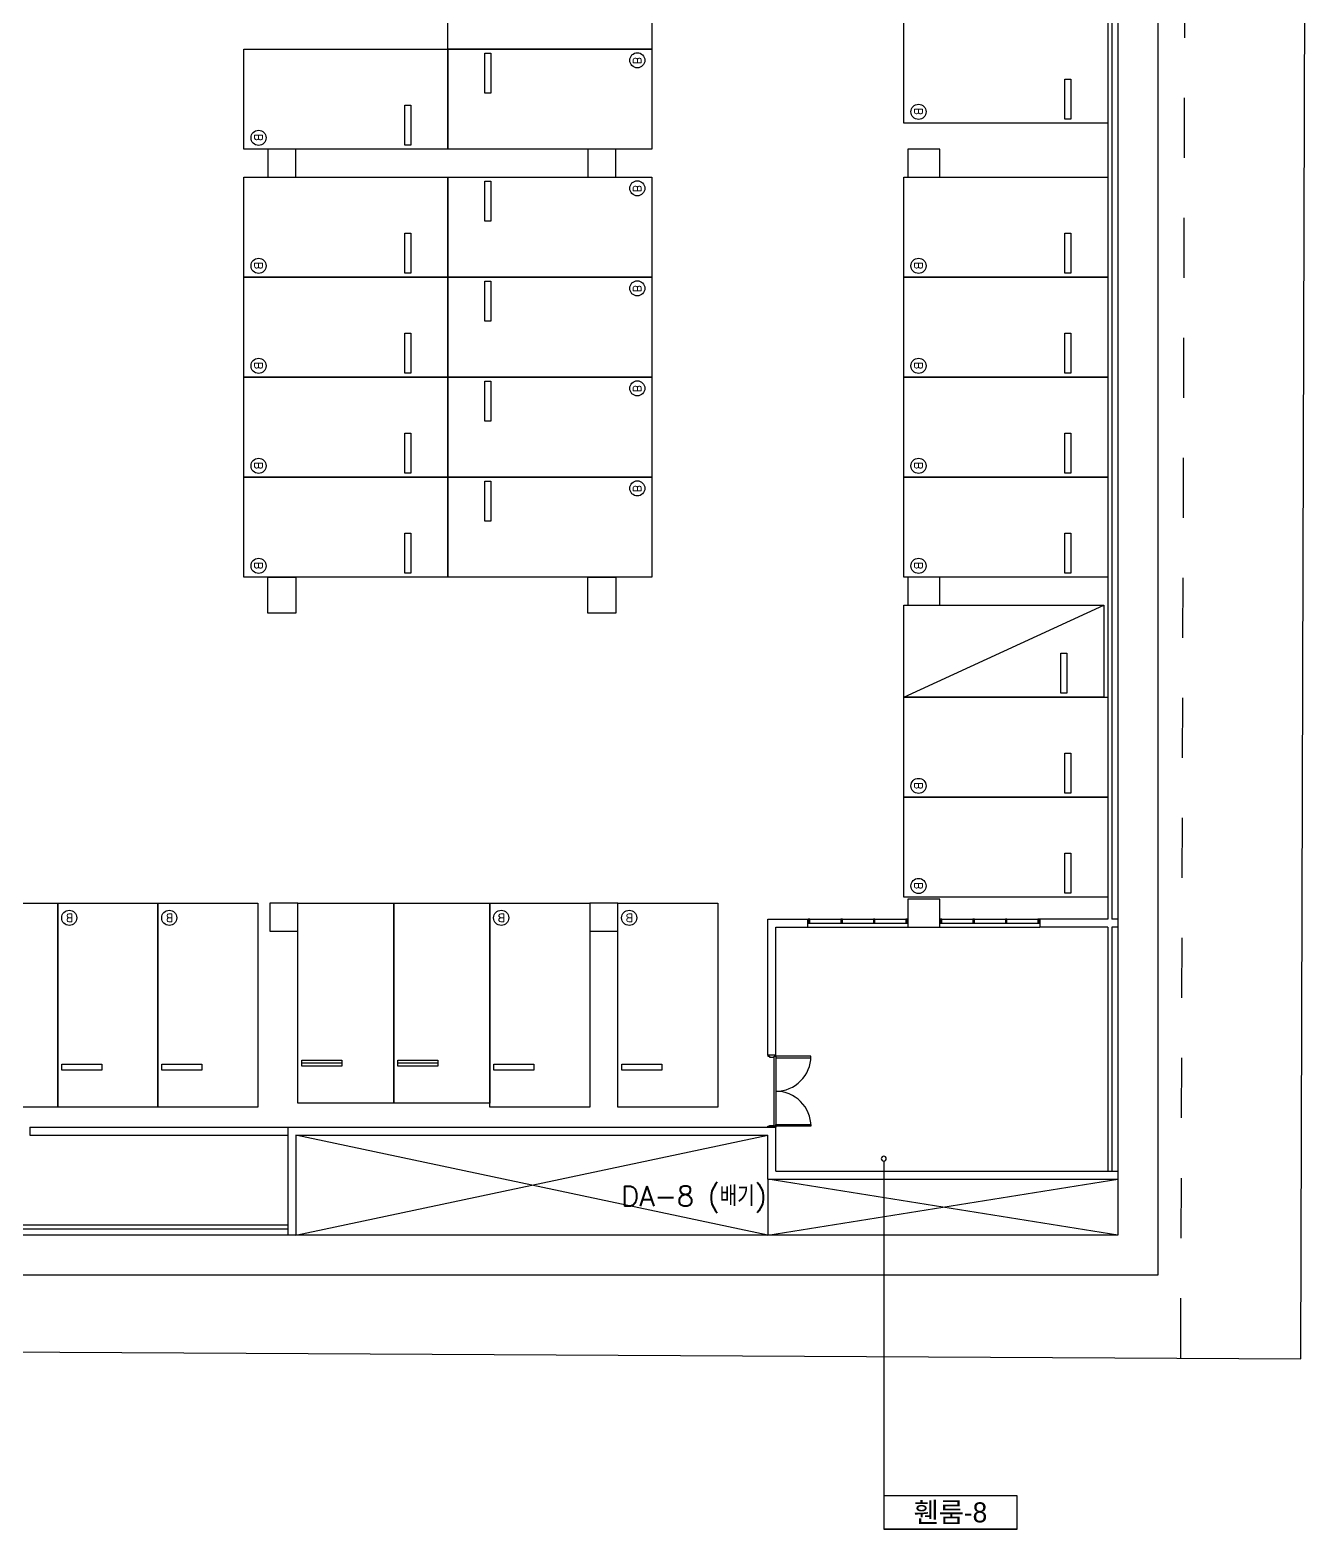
# Model space of a CAD drawing. Header units: millimetres. Extents: x -7614 to 421357, y 87385 to 341757.
# Drawn here: x 382820 to 414749, y 87385 to 124852 of the extents above; entities that cross this region are included whole.
import ezdxf
from ezdxf.enums import TextEntityAlignment as Align

# ---------------------------------------------------------------- set-up
doc = ezdxf.new("R2010")
doc.units = ezdxf.units.MM
doc.header["$LTSCALE"] = 600
doc.header["$MEASUREMENT"] = 0
doc.linetypes.add('HIDDEN', pattern=[2, 1, -1])
for name, color, linetype in [('e-plan', 9, 'CONTINUOUS'), ('e-room-box', 7, 'CONTINUOUS'), ('e-text', 6, 'CONTINUOUS')]:
    doc.layers.add(name, color=color, linetype=linetype)
doc.styles.add('kiahn', font='romans.shx', dxfattribs={"bigfont": 'cadhs.shx'})
doc.styles.add('돋움', font='Dotum.ttf')

msp = doc.modelspace()

# ---------------------------------------------------------------- linework, layer by layer
at = {"layer": 'e-plan'}
for p, q in [((410020, 181477), (410020, 94727)), ((411020, 180477), (411020, 93727)), ((409770, 173627), (409770, 102627)), ((409870, 173627), (409870, 102627)), ((414593, 91642), (414749, 142639)), ((393270, 124377), (393270, 126877)), ((398370, 126877), (398370, 124377)), ((404670, 122527), (404670, 125027)), ((409770, 125027), (409770, 122527)), ((388170, 121877), (388170, 124377)), ((388170, 124377), (393270, 124377)), ((398370, 124377), (393270, 124377)), ((393270, 121877), (393270, 124377)), ((393270, 124377), (398370, 124377)), ((393270, 124377), (393270, 121877)), ((394195, 124277), (394345, 124277)), ((394195, 123277), (394195, 124277)), ((394345, 124277), (394345, 123277)), ((398370, 124377), (398370, 121877)), ((394345, 123277), (394195, 123277)), ((408695, 122627), (408695, 123627)), ((408695, 123627), (408845, 123627)), ((408845, 123627), (408845, 122627)), ((392195, 121977), (392195, 122977)), ((392195, 122977), (392345, 122977)), ((392345, 122977), (392345, 121977)), ((409770, 122527), (404670, 122527)), ((408845, 122627), (408695, 122627)), ((393270, 121877), (388170, 121877)), ((389470, 121877), (388770, 121877)), ((388770, 121877), (388770, 121177)), ((389470, 121177), (389470, 121877)), ((392345, 121977), (392195, 121977)), ((398370, 121877), (393270, 121877)), ((397470, 121877), (396770, 121877)), ((396770, 121877), (396770, 121177)), ((397470, 121177), (397470, 121877)), ((405570, 121877), (404770, 121877)), ((404770, 121877), (404770, 121177)), ((405570, 121177), (405570, 121877)), ((388170, 118677), (388170, 121177)), ((388170, 121177), (393270, 121177)), ((388770, 121177), (389470, 121177)), ((393270, 118677), (393270, 121177)), ((393270, 121177), (398370, 121177)), ((393270, 121177), (393270, 118677)), ((394195, 121077), (394345, 121077)), ((394195, 120077), (394195, 121077)), ((394345, 121077), (394345, 120077)), ((396770, 121177), (397470, 121177)), ((398370, 121177), (398370, 118677)), ((404670, 118677), (404670, 121177)), ((404670, 121177), (409770, 121177)), ((404770, 121177), (405570, 121177)), ((409770, 121177), (409770, 118677)), ((394345, 120077), (394195, 120077)), ((392195, 118777), (392195, 119777)), ((392195, 119777), (392345, 119777)), ((392345, 119777), (392345, 118777)), ((408695, 118777), (408695, 119777)), ((408695, 119777), (408845, 119777)), ((408845, 119777), (408845, 118777)), ((392345, 118777), (392195, 118777)), ((408845, 118777), (408695, 118777)), ((393270, 118677), (388170, 118677)), ((388170, 116177), (388170, 118677)), ((388170, 118677), (393270, 118677)), ((398370, 118677), (393270, 118677)), ((393270, 116177), (393270, 118677)), ((393270, 118677), (398370, 118677)), ((393270, 118677), (393270, 116177)), ((394195, 118577), (394345, 118577)), ((394195, 117577), (394195, 118577)), ((394345, 118577), (394345, 117577)), ((398370, 118677), (398370, 116177)), ((409770, 118677), (404670, 118677)), ((404670, 116177), (404670, 118677)), ((404670, 118677), (409770, 118677)), ((409770, 118677), (409770, 116177)), ((392195, 116277), (392195, 117277)), ((392195, 117277), (392345, 117277)), ((392345, 117277), (392345, 116277)), ((394345, 117577), (394195, 117577)), ((408695, 116277), (408695, 117277)), ((408695, 117277), (408845, 117277)), ((408845, 117277), (408845, 116277)), ((388170, 113677), (388170, 116177)), ((388170, 116177), (393270, 116177)), ((393270, 116177), (388170, 116177)), ((392345, 116277), (392195, 116277)), ((398370, 116177), (393270, 116177)), ((393270, 113677), (393270, 116177)), ((393270, 116177), (398370, 116177)), ((393270, 116177), (393270, 113677)), ((398370, 116177), (398370, 113677)), ((404670, 113677), (404670, 116177)), ((404670, 116177), (409770, 116177)), ((409770, 116177), (404670, 116177)), ((408845, 116277), (408695, 116277)), ((409770, 116177), (409770, 113677)), ((394195, 116077), (394345, 116077)), ((394195, 115077), (394195, 116077)), ((394345, 116077), (394345, 115077)), ((394345, 115077), (394195, 115077)), ((392195, 113777), (392195, 114777)), ((392195, 114777), (392345, 114777)), ((392345, 114777), (392345, 113777)), ((408695, 113777), (408695, 114777)), ((408695, 114777), (408845, 114777)), ((408845, 114777), (408845, 113777)), ((393270, 113677), (388170, 113677)), ((388170, 111177), (388170, 113677)), ((388170, 113677), (393270, 113677)), ((392345, 113777), (392195, 113777)), ((398370, 113677), (393270, 113677)), ((393270, 113677), (393270, 111177)), ((393270, 111177), (393270, 113677)), ((393270, 113677), (398370, 113677)), ((394195, 113577), (394345, 113577)), ((394195, 112577), (394195, 113577)), ((394345, 113577), (394345, 112577)), ((398370, 113677), (398370, 111177)), ((409770, 113677), (404670, 113677)), ((404670, 111177), (404670, 113677)), ((404670, 113677), (409770, 113677)), ((408845, 113777), (408695, 113777)), ((409770, 113677), (409770, 111177)), ((394345, 112577), (394195, 112577)), ((392195, 111277), (392195, 112277)), ((392195, 112277), (392345, 112277)), ((392345, 112277), (392345, 111277)), ((408695, 111277), (408695, 112277)), ((408695, 112277), (408845, 112277)), ((408845, 112277), (408845, 111277)), ((393270, 111177), (388170, 111177)), ((388770, 110277), (388770, 111177)), ((388770, 111177), (389470, 111177)), ((389470, 111177), (389470, 110277)), ((392345, 111277), (392195, 111277)), ((398370, 111177), (393270, 111177)), ((396770, 110277), (396770, 111177)), ((396770, 111177), (397470, 111177)), ((397470, 111177), (397470, 110277)), ((409770, 111177), (404670, 111177)), ((405570, 111177), (404770, 111177)), ((404770, 111177), (404770, 110477)), ((405570, 110477), (405570, 111177)), ((408845, 111277), (408695, 111277)), ((389470, 110277), (388770, 110277)), ((397470, 110277), (396770, 110277)), ((404670, 108177), (409670, 110477)), ((404670, 108177), (404670, 110477)), ((404670, 110477), (409670, 110477)), ((404770, 110477), (405570, 110477)), ((409670, 110477), (409670, 108177)), ((408595, 108277), (408595, 109277)), ((408595, 109277), (408745, 109277)), ((408745, 109277), (408745, 108277)), ((409670, 108177), (404670, 108177)), ((404670, 105677), (404670, 108177)), ((404670, 108177), (409770, 108177)), ((408745, 108277), (408595, 108277)), ((409770, 108177), (409770, 105677)), ((408695, 105777), (408695, 106777)), ((408695, 106777), (408845, 106777)), ((408845, 106777), (408845, 105777)), ((404670, 103177), (404670, 105677)), ((404670, 105677), (409770, 105677)), ((409770, 105677), (404670, 105677)), ((408845, 105777), (408695, 105777)), ((409770, 105677), (409770, 103177)), ((408695, 103277), (408695, 104277)), ((408695, 104277), (408845, 104277)), ((408845, 104277), (408845, 103277)), ((409770, 103177), (404670, 103177)), ((405570, 103127), (404770, 103127)), ((404770, 103127), (404770, 102427)), ((405570, 102427), (405570, 103127)), ((408845, 103277), (408695, 103277)), ((381020, 103027), (383520, 103027)), ((383520, 97927), (383520, 103027)), ((383520, 103027), (386020, 103027)), ((383520, 103027), (383520, 97927)), ((386020, 103027), (386020, 97927)), ((386020, 97927), (386020, 103027)), ((386020, 103027), (388520, 103027)), ((388520, 103027), (388520, 97927)), ((389520, 103027), (388820, 103027)), ((388820, 103027), (388820, 102327)), ((389520, 102327), (389520, 103027)), ((389520, 98027), (389520, 103027)), ((389520, 103027), (391920, 103027)), ((391920, 103027), (391920, 98027)), ((391920, 98027), (391920, 103027)), ((391920, 103027), (394320, 103027)), ((394320, 97927), (394320, 103027)), ((394320, 103027), (396820, 103027)), ((394320, 103027), (394320, 98027)), ((397520, 103027), (396820, 103027)), ((396820, 103027), (396820, 102327)), ((396820, 103027), (396820, 97927)), ((397520, 102327), (397520, 103027)), ((397520, 97927), (397520, 103027)), ((397520, 103027), (400020, 103027)), ((400020, 103027), (400020, 97927)), ((388820, 102327), (389520, 102327)), ((396820, 102327), (397520, 102327)), ((401270, 99227), (401270, 102627)), ((401270, 102627), (402270, 102627)), ((401470, 99227), (401470, 102427)), ((401470, 102427), (402270, 102427)), ((402270, 102427), (402270, 102627)), ((402270, 102427), (404770, 102427)), ((402320, 102627), (402280, 102627)), ((402280, 102627), (402280, 102527)), ((402280, 102527), (402320, 102527)), ((402300, 102627), (404740, 102627)), ((402300, 102527), (404740, 102527)), ((402320, 102527), (402320, 102627)), ((403134, 102627), (403094, 102627)), ((403094, 102627), (403094, 102527)), ((403094, 102527), (403134, 102527)), ((403134, 102527), (403134, 102627)), ((403947, 102627), (403907, 102627)), ((403907, 102627), (403907, 102527)), ((403907, 102527), (403947, 102527)), ((403947, 102527), (403947, 102627)), ((404760, 102627), (404720, 102627)), ((404720, 102627), (404720, 102527)), ((404720, 102527), (404760, 102527)), ((404760, 102527), (404760, 102627)), ((404770, 102427), (405570, 102427)), ((405570, 102427), (408070, 102427)), ((405620, 102627), (405580, 102627)), ((405580, 102627), (405580, 102527)), ((405580, 102527), (405620, 102527)), ((405600, 102627), (408040, 102627)), ((405600, 102527), (408040, 102527)), ((405620, 102527), (405620, 102627)), ((406434, 102627), (406394, 102627)), ((406394, 102627), (406394, 102527)), ((406394, 102527), (406434, 102527)), ((406434, 102527), (406434, 102627)), ((407247, 102627), (407207, 102627)), ((407207, 102627), (407207, 102527)), ((407207, 102527), (407247, 102527)), ((407247, 102527), (407247, 102627)), ((408060, 102627), (408020, 102627)), ((408020, 102627), (408020, 102527)), ((408020, 102527), (408060, 102527)), ((408060, 102527), (408060, 102627)), ((408070, 102627), (408070, 102427)), ((409770, 102627), (408070, 102627)), ((409770, 102427), (408070, 102427)), ((409770, 102427), (409770, 96327)), ((410020, 102627), (409870, 102627)), ((409870, 102427), (409870, 96327)), ((410020, 102427), (409870, 102427)), ((383620, 98852), (383620, 99002)), ((383620, 99002), (384620, 99002)), ((384620, 99002), (384620, 98852)), ((386120, 98852), (386120, 99002)), ((386120, 99002), (387120, 99002)), ((387120, 99002), (387120, 98852)), ((389620, 98952), (389620, 99102)), ((389620, 99102), (390620, 99102)), ((390620, 99027), (389620, 99027)), ((390620, 98952), (389620, 98952)), ((390620, 99102), (390620, 98952)), ((392020, 98952), (392020, 99102)), ((392020, 99102), (393020, 99102)), ((393020, 99027), (392020, 99027)), ((393020, 98952), (392020, 98952)), ((393020, 99102), (393020, 98952)), ((394420, 98852), (394420, 99002)), ((394420, 99002), (395420, 99002)), ((395420, 99002), (395420, 98852)), ((397620, 98852), (397620, 99002)), ((397620, 99002), (398620, 99002)), ((398620, 99002), (398620, 98852)), ((401470, 99227), (401270, 99227)), ((401270, 99227), (401270, 99202)), ((401470, 99227), (401270, 99227)), ((401270, 99202), (401310, 99202)), ((401310, 99202), (401310, 99182)), ((401310, 99182), (401430, 99182)), ((401430, 99182), (401430, 99202)), ((401430, 99202), (401470, 99202)), ((401430, 97472), (401430, 99182)), ((401470, 99202), (401470, 99227)), ((401470, 99202), (401470, 97452)), ((402345, 99202), (401470, 99202)), ((401470, 99202), (401470, 99162)), ((401470, 99162), (402345, 99162)), ((402345, 99162), (402345, 99202)), ((384620, 98852), (383620, 98852)), ((387120, 98852), (386120, 98852)), ((395420, 98852), (394420, 98852)), ((398620, 98852), (397620, 98852)), ((383520, 97927), (381020, 97927)), ((386020, 97927), (383520, 97927)), ((388520, 97927), (386020, 97927)), ((391920, 98027), (389520, 98027)), ((394320, 98027), (391920, 98027)), ((396820, 97927), (394320, 97927)), ((400020, 97927), (397520, 97927)), ((382820, 97427), (389270, 97427)), ((382820, 97427), (382820, 97227)), ((389270, 97427), (401470, 97427)), ((389270, 97427), (389270, 94727)), ((401270, 97427), (401270, 97452)), ((401270, 97452), (401310, 97452)), ((401470, 97427), (401270, 97427)), ((401470, 97427), (401270, 97427)), ((401310, 97452), (401310, 97472)), ((401310, 97472), (401430, 97472)), ((401430, 97472), (401430, 97452)), ((401430, 97452), (401470, 97452)), ((401470, 97452), (401470, 97492)), ((401470, 97492), (402345, 97492)), ((402345, 97452), (401470, 97452)), ((401470, 97452), (401470, 97427)), ((401470, 96327), (401470, 97427)), ((402345, 97492), (402345, 97452)), ((382820, 97227), (389270, 97227)), ((389470, 97227), (401270, 97227)), ((389470, 97227), (389470, 94727)), ((389470, 94727), (401270, 97227)), ((401270, 94727), (389470, 97227)), ((401270, 96127), (401270, 97227)), ((401470, 96327), (410020, 96327)), ((401270, 96127), (410020, 96127)), ((401270, 94727), (410020, 96127)), ((410020, 94727), (401270, 96127)), ((401270, 96127), (401270, 94727)), ((389270, 94977), (348070, 94977)), ((389270, 94877), (348070, 94877)), ((410020, 94727), (323970, 94727)), ((411020, 93727), (322970, 93727)), ((319664, 92140), (414593, 91642))]:
    msp.add_line(p, q, dxfattribs=at)
at = {"layer": 'e-plan', "linetype": 'HIDDEN', "ltscale": 2.5}
msp.add_line((411593, 91658), (411749, 142649), dxfattribs=at)
at = {"layer": 'e-plan'}
for centre in [(398005, 124095), (405036, 122808), (388536, 122158), (398005, 120895), (388536, 118958), (405036, 118958), (398005, 118395), (388536, 116458), (405036, 116458), (398005, 115895), (388536, 113958), (405036, 113958), (398005, 113395), (388536, 111458), (405036, 111458), (405036, 105958), (405036, 103458), (383802, 102661), (386302, 102661), (394602, 102661), (397802, 102661)]:
    msp.add_circle(centre, 189, dxfattribs=at)
for centre, start, end in [((401470, 99202), 269.9999, 0), ((401470, 97452), 360, 90.0001)]:
    msp.add_arc(centre, 875, start, end, dxfattribs=at)
for p in [(403114, 102627), (403927, 102627), (406414, 102627), (407227, 102627)]:
    msp.add_point(p, dxfattribs=at)
at = {"layer": 'e-room-box'}
for p, q in [((404167, 96578), (404167, 87385)), ((407500, 88218), (404167, 88218)), ((404167, 88218), (404167, 87385)), ((407500, 87385), (407500, 88218)), ((407500, 87385), (404167, 87385)), ((404167, 87385), (407500, 87385))]:
    msp.add_line(p, q, dxfattribs=at)
for start, end in [(90, 270), (270, 90)]:
    msp.add_arc((404167, 96641), 62.5, start, end, dxfattribs=at)

# ---------------------------------------------------------------- texts
at = {"layer": 'e-plan', "style": 'kiahn', "text_generation_flag": 4}
for rotation, p in [(90, (397904, 123996)), (270, (405137, 122907)), (270, (388637, 122257)), (90, (397904, 120796)), (270, (388637, 119057)), (270, (405137, 119057)), (90, (397904, 118296)), (270, (388637, 116557)), (270, (405137, 116557)), (90, (397904, 115796)), (270, (388637, 114057)), (270, (405137, 114057)), (90, (397904, 113296)), (270, (388637, 111557)), (270, (405137, 111557)), (270, (405137, 106057)), (270, (405137, 103557)), (180, (383901, 102560)), (180, (386401, 102560)), (180, (394701, 102560)), (180, (397901, 102560))]:
    msp.add_text('B', height=200, rotation=rotation, dxfattribs=at).set_placement(p)
at = {"layer": 'e-plan', "style": 'kiahn'}
msp.add_text('DA-8 (배기)', height=500, dxfattribs=at).set_placement((401239, 95456), align=Align.RIGHT)
at = {"layer": 'e-text', "style": '돋움'}
msp.add_text('휀룸-8', height=500, dxfattribs=at).set_placement((405834, 87801), align=Align.MIDDLE_CENTER)

doc.saveas('drawing.dxf')
